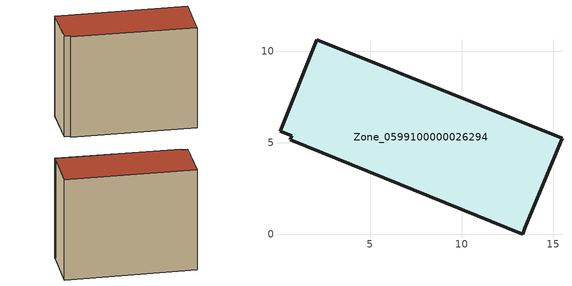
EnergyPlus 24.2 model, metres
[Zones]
Zone_0599100000026294
 floor ground (C_G): 15.48,5.23 13.45,0.34 13.33,0 0.65,5.16 0.73,5.38 0.09,5.63 2.08,10.62 z0
 wall outside (C_F): 0.73,5.38 0.65,5.16 13.33,0 13.45,0.34 15.48,5.23 2.08,10.62 0.09,5.63 0.73,5.38 z0:11.75
 roof outside (C_R): 13.45,0.34 15.48,5.23 2.08,10.62 0.09,5.63 0.73,5.38 0.65,5.16 13.33,0 z11.75
[BUILDING]
Pand.0599100000026294: North Axis=0; Terrain=City; Loads Convergence Tolerance Value=0.04; Temperature Convergence Tolerance Value=0.4; Solar Distribution=FullExterior; Maximum Number of Warmup Days=25; Minimum Number of Warmup Days=1
[Site:Location]
Rotterdam.The.Hague.AP_ZH_NLD Design_Conditions: Latitude=51.96; Longitude=4.45; Time Zone=1; Elevation=-4.5
[SITE:GROUNDTEMPERATURE:BUILDINGSURFACE]
18, 18, 18, 18, 18, 18, 18, 18, 18, 18, 18, 18
[MATERIAL] Thermal Absorptance=0.9; Solar Absorptance=0.7; Visible Absorptance=0.7
Name | Roughness | Thickness | Conductivity | Density | Specific Heat
G.TI.1946 | MediumSmooth | 0.15 | 1 | 540 | 1210
F.TI.1946 | Rough | 0.3 | 0.857143 | 1920 | 840
R.TI.1946 | MediumRough | 0.2 | 0.1 | 1500 | 1000
[CONSTRUCTION]
C_G: G.TI.1946
C_F: F.TI.1946
C_R: R.TI.1946
[ZONE]
Zone_0599100000026294: Type=1; Multiplier=1; Ceiling Height=Autocalculate; Volume=Autocalculate; Floor Area=autocalculate; Part of Total Floor Area=Yes
[ZONEINFILTRATION:DESIGNFLOWRATE]
Infil_Zone_0599100000026294: Zone or ZoneList or Space or SpaceList=Zone_0599100000026294; Schedule=AlwaysOn; Design Flow Rate Calculation Method=Flow/Area; Flow Rate per Floor Area=0.003; Constant Term Coefficient=1; Temperature Term Coefficient=0; Velocity Term Coefficient=0; Velocity Squared Term Coefficient=0
[HVACTEMPLATE:ZONE:IDEALLOADSAIRSYSTEM]
Zone_0599100000026294: Maximum Heating Supply Air Temperature=50; Minimum Cooling Supply Air Temperature=13; Maximum Heating Supply Air Humidity Ratio=0.0156; Minimum Cooling Supply Air Humidity Ratio=0.0077; Heating Limit=NoLimit; Cooling Limit=NoLimit; Dehumidification Control Type=ConstantSensibleHeatRatio; Cooling Sensible Heat Ratio=0.7; Dehumidification Setpoint=60; Humidification Control Type=None; Humidification Setpoint=30; Outdoor Air Method=None; Outdoor Air Flow Rate per Person=0.00944; Outdoor Air Flow Rate per Zone Floor Area=0; Outdoor Air Flow Rate per Zone=0; Demand Controlled Ventilation Type=None; Outdoor Air Economizer Type=NoEconomizer; Heat Recovery Type=None; Sensible Heat Recovery Effectiveness=0.7; Latent Heat Recovery Effectiveness=0.65
[ZONECONTROL:THERMOSTAT]
ThermostatControl_Zone_0599100000026294: Zone or ZoneList=Zone_0599100000026294; Control Type Schedule=DualSetpointControlType; Control 1=Thermostat_Zone_0599100000026294; Temperature Difference Between Cutout And Setpoint=0
[THERMOSTATSETPOINT:DUALSETPOINT]
Thermostat_Zone_0599100000026294: Heating Setpoint Temperature Schedule=HeatingSetpoint_Zone_0599100000026294; Cooling Setpoint Temperature Schedule=CoolingSetpoint_Zone_0599100000026294
[SCHEDULE:COMPACT]
HeatingSetpoint_Zone_0599100000026294: Through: 12/31, For: AllDays, Until: 24:00, 21
CoolingSetpoint_Zone_0599100000026294: Through: 12/31, For: AllDays, Until: 24:00, 24
DualSetpointControlType: Through: 12/31, For: AllDays, Until: 24:00, 4
AlwaysOn: Through: 12/31, For: AllDays, Until: 24:00, 1
